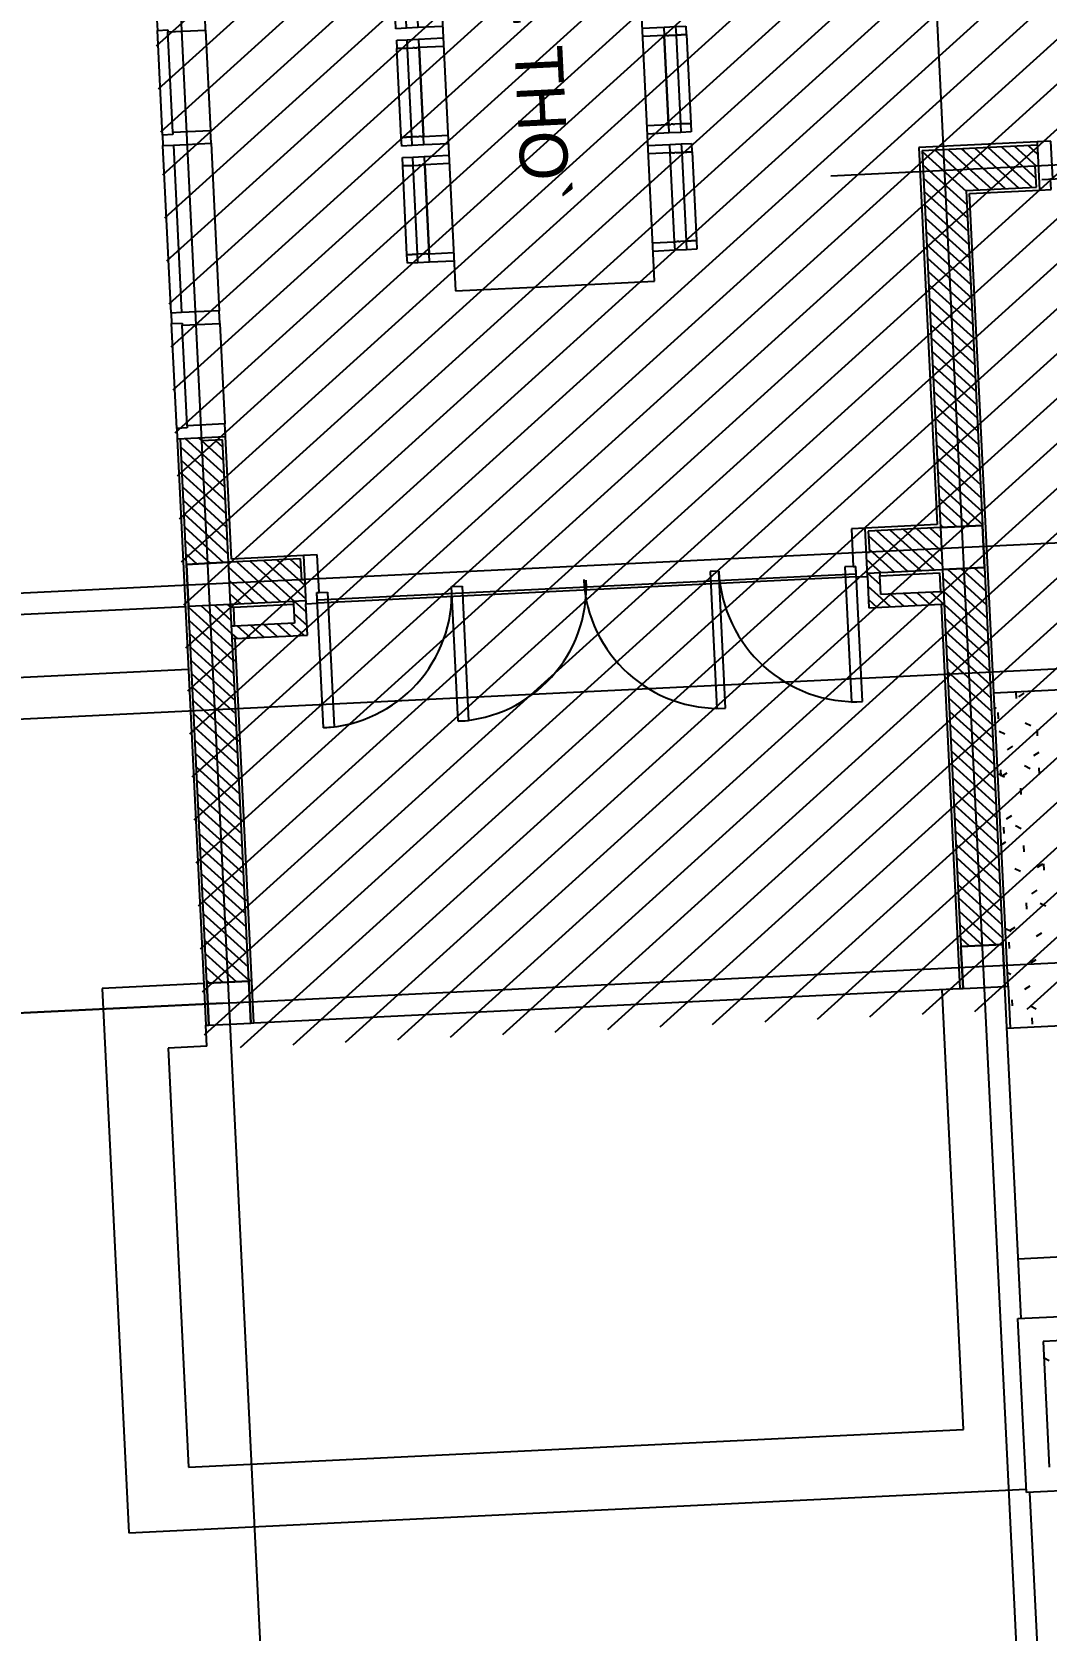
# Model space of a CAD drawing. Extents: x 549999 to 550212, y 1838161 to 1838467.
# Drawn here: x 550113.01 to 550117.84, y 1838396.99 to 1838404.61 of the extents above; entities that cross this region are included whole.
import ezdxf

# ---------------------------------------------------------------- set-up
doc = ezdxf.new("R2010")
doc.units = 0
for name, color, linetype in [('Level 1', 7, 'Continuous'), ('Level 13', 7, 'Continuous'), ('Level 14', 7, 'Continuous'), ('Level 15', 7, 'Continuous'), ('Level 18', 7, 'Continuous'), ('Level 23', 7, 'Continuous'), ('Level 4', 7, 'Continuous'), ('Level 43', 7, 'Continuous'), ('Level 5', 7, 'Continuous'), ('Level 6', 7, 'Continuous'), ('Level 7', 7, 'Continuous'), ('Level 8', 7, 'Continuous'), ('Level 9', 7, 'Continuous')]:
    doc.layers.add(name, color=color, linetype=linetype)

# ---------------------------------------------------------------- blocks, each defined once
blk = doc.blocks.new('D41000')
at = {"layer": 'Level 5'}
for p, q in [((-119.62, 65.99), (-123.75, 65.99)), ((-123.75, 65.99), (-123.75, 6.5)), ((-119.62, 6.5), (-119.62, 65.99)), ((-59.25, 65.99), (-63.35, 65.99)), ((-63.35, 65.99), (-63.35, 5.6)), ((-59.25, 5.6), (-59.25, 65.99)), ((55.37, 11.5), (55.37, 65.99)), ((55.37, 65.99), (60.37, 65.99)), ((60.37, 65.99), (60.37, 11.5)), ((119.62, 11.5), (119.62, 65.99)), ((119.62, 65.99), (124.62, 65.99)), ((124.62, 65.99), (124.62, 11.5)), ((-199.5, 11.5), (-205, 11.5)), ((-205, 11.5), (-205, -11.5)), ((-199.5, 6.5), (-199.5, 11.5)), ((-128.48, 11.5), (-132.48, 11.5)), ((-132.48, 11.5), (-132.48, 6.5)), ((-128.48, 6.5), (-128.48, 11.5)), ((60.37, 11.5), (55.37, 11.5)), ((124.62, 11.5), (119.62, 11.5)), ((132.5, 11.5), (128.5, 11.5)), ((128.5, 11.5), (128.5, 6.5)), ((132.5, 6.5), (132.5, 11.5)), ((205, 11.5), (199.5, 11.5)), ((199.5, 11.5), (199.5, 6.5)), ((205, -11.5), (205, 11.5)), ((-198.5, 6.5), (-199.5, 6.5)), ((-198.5, -11.5), (-198.5, 6.5)), ((-132.48, 6.5), (-133.48, 6.5)), ((-133.48, 6.5), (-133.48, -11.5)), ((-127.48, 6.5), (-128.48, 6.5)), ((-127.48, -11.5), (-127.48, 6.5)), ((-123.75, 6.5), (-119.62, 6.5)), ((-63.35, 5.6), (-59.25, 5.6)), ((128.5, 6.5), (127.5, 6.5)), ((127.5, 6.5), (127.5, -11.5)), ((133.5, 6.5), (132.5, 6.5)), ((133.5, -11.5), (133.5, 6.5)), ((199.5, 6.5), (198.5, 6.5)), ((198.5, 6.5), (198.5, -11.5)), ((-205, -11.5), (-198.5, -11.5)), ((-133.48, -11.5), (-127.48, -11.5)), ((127.5, -11.5), (133.5, -11.5)), ((198.5, -11.5), (205, -11.5))]:
    blk.add_line(p, q, dxfattribs=at)
for centre, radius, start, end in [((-123.75, 5.6), 60.4, 0, 90), ((-63.35, 6.5), 59.5, 0, 90), ((60.37, 5.62), 60.37, 90, 180), ((124.62, 5.62), 60.37, 90, 180)]:
    blk.add_arc(centre, radius, start, end, dxfattribs=at)
blk = doc.blocks.new('D26800')
at = {"layer": 'Level 5'}
for p, q in [((-123.5, 71), (-128.75, 71)), ((-128.75, 71), (-128.75, 6.5)), ((-123.5, 6.5), (-123.5, 71)), ((-59.25, 71), (-63.35, 71)), ((-63.35, 71), (-63.35, 5.6)), ((-59.25, 5.6), (-59.25, 71)), ((59.25, 6.75), (59.25, 71)), ((59.25, 71), (64.25, 71)), ((64.25, 71), (64.25, 6.75)), ((123.5, 6.5), (123.5, 71)), ((123.5, 71), (128.5, 71)), ((128.5, 71), (128.5, 6.5)), ((-128.5, 11.5), (-134, 11.5)), ((-134, 11.5), (-134, -11.5)), ((-128.5, 6.5), (-128.5, 11.5)), ((134, 11.5), (128.5, 11.5)), ((128.5, 11.5), (128.5, 6.5)), ((134, -11.5), (134, 11.5)), ((-128.75, 6.5), (-123.5, 6.5)), ((-127.5, 6.5), (-128.5, 6.5)), ((-127.5, -11.5), (-127.5, 6.5)), ((-63.35, 5.6), (-59.25, 5.6)), ((64.25, 6.75), (59.25, 6.75)), ((128.5, 6.5), (123.5, 6.5)), ((128.5, 6.5), (127.5, 6.5)), ((127.5, 6.5), (127.5, -11.5)), ((-134, -11.5), (-127.5, -11.5)), ((127.5, -11.5), (134, -11.5))]:
    blk.add_line(p, q, dxfattribs=at)
for centre, radius, start, end in [((-128.75, 5.6), 65.4, 0, 90), ((-63.35, 6.5), 64.5, 0, 90), ((64.25, 6.75), 64.25, 90, 180), ((128.5, 6.75), 64.25, 90, 180)]:
    blk.add_arc(centre, radius, start, end, dxfattribs=at)
blk = doc.blocks.new('DININ0')
at = {"layer": 'Level 1'}
for p, q in [((13.24, 63.42), (13.24, 68.32)), ((13.24, 68.32), (17.26, 68.32)), ((13.24, 57.91), (13.24, 63.42)), ((13.24, 63.42), (17.26, 63.42)), ((17.26, 63.42), (17.26, 68.42)), ((17.26, 68.42), (59.66, 68.42)), ((17.26, 68.32), (17.26, 63.42)), ((17.26, 60.79), (17.26, 63.42)), ((17.26, 63.42), (59.66, 63.42)), ((59.66, 68.42), (59.66, 63.42)), ((59.66, 63.42), (59.66, 68.42)), ((59.66, 68.42), (63.74, 68.42)), ((59.66, 63.42), (59.66, 68.42)), ((59.66, 68.42), (63.74, 68.42)), ((59.66, 63.42), (59.66, 60.79)), ((59.66, 63.42), (63.74, 63.42)), ((59.66, 63.42), (63.74, 63.42)), ((63.74, 68.42), (63.74, 63.42)), ((63.74, 68.42), (63.74, 63.42)), ((63.74, 63.42), (63.74, 57.91)), ((63.74, 63.42), (63.74, 57.91)), ((69.24, 63.42), (69.24, 68.32)), ((69.24, 68.32), (73.26, 68.32)), ((69.24, 57.91), (69.24, 63.42)), ((69.24, 63.42), (73.26, 63.42)), ((73.26, 63.42), (73.26, 68.42)), ((73.26, 68.42), (115.66, 68.42)), ((73.26, 68.32), (73.26, 63.42)), ((73.26, 60.79), (73.26, 63.42)), ((73.26, 63.42), (115.66, 63.42)), ((115.66, 68.42), (115.66, 63.42)), ((115.66, 63.42), (115.66, 68.42)), ((115.66, 68.42), (119.74, 68.42)), ((115.66, 63.42), (115.66, 68.42)), ((115.66, 68.42), (119.74, 68.42)), ((115.66, 63.42), (115.66, 60.79)), ((115.66, 63.42), (119.74, 63.42)), ((115.66, 63.42), (119.74, 63.42)), ((119.74, 68.42), (119.74, 63.42)), ((119.74, 68.42), (119.74, 63.42)), ((119.74, 63.42), (119.74, 57.91)), ((119.74, 63.42), (119.74, 57.91)), ((125.24, 63.42), (125.24, 68.32)), ((125.24, 68.32), (129.26, 68.32)), ((125.24, 57.91), (125.24, 63.42)), ((125.24, 63.42), (129.26, 63.42)), ((129.26, 63.42), (129.26, 68.42)), ((129.26, 68.42), (171.66, 68.42)), ((129.26, 68.32), (129.26, 63.42)), ((129.26, 60.79), (129.26, 63.42)), ((129.26, 63.42), (171.66, 63.42)), ((171.66, 68.42), (171.66, 63.42)), ((171.66, 63.42), (171.66, 68.42)), ((171.66, 68.42), (175.74, 68.42)), ((171.66, 63.42), (171.66, 68.42)), ((171.66, 68.42), (175.74, 68.42)), ((171.66, 63.42), (171.66, 60.79)), ((171.66, 63.42), (175.74, 63.42)), ((171.66, 63.42), (175.74, 63.42)), ((175.74, 68.42), (175.74, 63.42)), ((175.74, 68.42), (175.74, 63.42)), ((175.74, 63.42), (175.74, 57.91)), ((175.74, 63.42), (175.74, 57.91)), ((13.24, 47.5), (13.24, 57.91)), ((13.24, 57.8), (17.26, 57.8)), ((17.25, 57.92), (17.25, 47.5)), ((17.26, 60.68), (17.26, 60.03)), ((17.26, 58.98), (17.26, 60.03)), ((17.26, 58.84), (17.26, 58.42)), ((17.26, 57.99), (17.26, 58.42)), ((17.26, 57.91), (17.26, 57.8)), ((17.26, 57.84), (17.26, 57.87)), ((59.66, 57.84), (17.26, 57.84)), ((17.26, 57.8), (59.66, 57.8)), ((59.66, 60.03), (59.66, 60.68)), ((59.66, 60.03), (59.66, 60.68)), ((59.66, 60.03), (59.66, 58.98)), ((59.66, 58.42), (59.66, 58.84)), ((59.66, 58.42), (59.66, 58.84)), ((59.66, 58.42), (59.66, 57.99)), ((59.66, 57.8), (59.66, 57.91)), ((59.66, 57.8), (59.66, 57.91)), ((59.66, 57.87), (59.66, 57.84)), ((59.66, 47.5), (59.66, 57.84)), ((59.66, 47.5), (59.66, 57.84)), ((59.66, 57.8), (63.74, 57.8)), ((59.66, 57.8), (63.74, 57.8)), ((63.74, 57.91), (63.74, 47.5)), ((69.24, 47.5), (69.24, 57.91)), ((69.24, 57.8), (73.26, 57.8)), ((73.25, 57.92), (73.25, 47.5)), ((73.26, 60.68), (73.26, 60.03)), ((73.26, 58.98), (73.26, 60.03)), ((73.26, 58.84), (73.26, 58.42)), ((73.26, 57.99), (73.26, 58.42)), ((73.26, 57.91), (73.26, 57.8)), ((73.26, 57.84), (73.26, 57.87)), ((115.66, 57.84), (73.26, 57.84)), ((73.26, 57.8), (115.66, 57.8)), ((115.66, 60.03), (115.66, 60.68)), ((115.66, 60.03), (115.66, 60.68)), ((115.66, 60.03), (115.66, 58.98)), ((115.66, 58.42), (115.66, 58.84)), ((115.66, 58.42), (115.66, 58.84)), ((115.66, 58.42), (115.66, 57.99)), ((115.66, 57.8), (115.66, 57.91)), ((115.66, 57.8), (115.66, 57.91)), ((115.66, 57.87), (115.66, 57.84)), ((115.66, 47.5), (115.66, 57.84)), ((115.66, 47.5), (115.66, 57.84)), ((115.66, 57.8), (119.74, 57.8)), ((115.66, 57.8), (119.74, 57.8)), ((119.74, 57.91), (119.74, 47.5)), ((125.24, 47.5), (125.24, 57.91)), ((125.24, 57.8), (129.26, 57.8)), ((129.25, 57.92), (129.25, 47.5)), ((129.26, 60.68), (129.26, 60.03)), ((129.26, 58.98), (129.26, 60.03)), ((129.26, 58.84), (129.26, 58.42)), ((129.26, 57.99), (129.26, 58.42)), ((129.26, 57.91), (129.26, 57.8)), ((129.26, 57.84), (129.26, 57.87)), ((171.66, 57.84), (129.26, 57.84)), ((129.26, 57.8), (171.66, 57.8)), ((171.66, 60.03), (171.66, 60.68)), ((171.66, 60.03), (171.66, 60.68)), ((171.66, 60.03), (171.66, 58.98)), ((171.66, 58.42), (171.66, 58.84)), ((171.66, 58.42), (171.66, 58.84)), ((171.66, 58.42), (171.66, 57.99)), ((171.66, 57.8), (171.66, 57.91)), ((171.66, 57.8), (171.66, 57.91)), ((171.66, 57.87), (171.66, 57.84)), ((171.66, 47.5), (171.66, 57.84)), ((171.66, 47.5), (171.66, 57.84)), ((171.66, 57.8), (175.74, 57.8)), ((171.66, 57.8), (175.74, 57.8)), ((175.74, 57.91), (175.74, 47.5)), ((190, 47.5), (0, 47.5)), ((0, 47.5), (0, -47.5)), ((7.5, 47.5), (7.5, 46.5)), ((190, 0), (190, 47.5)), ((0, 40), (1, 40)), ((190, -47.5), (190, 0)), ((0, -47.5), (190, -47.5)), ((13.24, -59.3), (13.24, -47.5)), ((17.25, -47.5), (17.25, -59.3)), ((59.66, -59.22), (59.66, -47.5)), ((59.66, -59.22), (59.66, -47.5)), ((63.74, -47.5), (63.74, -59.3)), ((69.24, -59.3), (69.24, -47.5)), ((73.25, -47.5), (73.25, -59.3)), ((115.66, -59.22), (115.66, -47.5)), ((115.66, -59.22), (115.66, -47.5)), ((119.74, -47.5), (119.74, -59.3)), ((125.24, -59.3), (125.24, -47.5)), ((129.25, -47.5), (129.25, -59.3)), ((171.66, -59.22), (171.66, -47.5)), ((171.66, -59.22), (171.66, -47.5)), ((175.74, -47.5), (175.74, -59.3)), ((17.26, -59.18), (13.24, -59.18)), ((13.24, -64.8), (13.24, -59.29)), ((59.66, -59.18), (17.26, -59.18)), ((17.26, -59.25), (17.26, -59.22)), ((17.26, -59.22), (59.66, -59.22)), ((17.26, -59.29), (17.26, -59.3)), ((17.26, -59.8), (17.26, -59.37)), ((17.26, -59.8), (17.26, -60.33)), ((17.26, -61.41), (17.26, -60.36)), ((63.74, -59.18), (59.66, -59.18)), ((63.74, -59.18), (59.66, -59.18)), ((59.66, -59.22), (59.66, -59.25)), ((59.66, -59.3), (59.66, -59.29)), ((59.66, -59.3), (59.66, -59.29)), ((59.66, -59.37), (59.66, -59.8)), ((59.66, -60.33), (59.66, -59.8)), ((59.66, -60.33), (59.66, -59.8)), ((59.66, -60.36), (59.66, -61.41)), ((63.74, -59.29), (63.74, -64.8)), ((63.74, -59.29), (63.74, -64.8)), ((73.26, -59.18), (69.24, -59.18)), ((69.24, -64.8), (69.24, -59.29)), ((115.66, -59.18), (73.26, -59.18)), ((73.26, -59.25), (73.26, -59.22)), ((73.26, -59.22), (115.66, -59.22)), ((73.26, -59.29), (73.26, -59.3)), ((73.26, -59.8), (73.26, -59.37)), ((73.26, -59.8), (73.26, -60.33)), ((73.26, -61.41), (73.26, -60.36)), ((119.74, -59.18), (115.66, -59.18)), ((119.74, -59.18), (115.66, -59.18)), ((115.66, -59.22), (115.66, -59.25)), ((115.66, -59.3), (115.66, -59.29)), ((115.66, -59.3), (115.66, -59.29)), ((115.66, -59.37), (115.66, -59.8)), ((115.66, -60.33), (115.66, -59.8)), ((115.66, -60.33), (115.66, -59.8)), ((115.66, -60.36), (115.66, -61.41)), ((119.74, -59.29), (119.74, -64.8)), ((119.74, -59.29), (119.74, -64.8)), ((129.26, -59.18), (125.24, -59.18)), ((125.24, -64.8), (125.24, -59.29)), ((171.66, -59.18), (129.26, -59.18)), ((129.26, -59.25), (129.26, -59.22)), ((129.26, -59.22), (171.66, -59.22)), ((129.26, -59.29), (129.26, -59.3)), ((129.26, -59.8), (129.26, -59.37)), ((129.26, -59.8), (129.26, -60.33)), ((129.26, -61.41), (129.26, -60.36)), ((175.74, -59.18), (171.66, -59.18)), ((175.74, -59.18), (171.66, -59.18)), ((171.66, -59.22), (171.66, -59.25)), ((171.66, -59.3), (171.66, -59.29)), ((171.66, -59.3), (171.66, -59.29)), ((171.66, -59.37), (171.66, -59.8)), ((171.66, -60.33), (171.66, -59.8)), ((171.66, -60.33), (171.66, -59.8)), ((171.66, -60.36), (171.66, -61.41)), ((175.74, -59.29), (175.74, -64.8)), ((175.74, -59.29), (175.74, -64.8)), ((13.24, -69.7), (13.24, -64.8)), ((17.26, -64.8), (13.24, -64.8)), ((17.26, -61.41), (17.26, -62.16)), ((17.26, -64.8), (17.26, -62.17)), ((17.26, -69.8), (17.26, -64.8)), ((59.66, -64.8), (17.26, -64.8)), ((17.26, -64.8), (17.26, -69.7)), ((59.66, -62.16), (59.66, -61.41)), ((59.66, -62.16), (59.66, -61.41)), ((59.66, -62.17), (59.66, -64.8)), ((59.66, -64.8), (59.66, -69.8)), ((59.66, -69.8), (59.66, -64.8)), ((63.74, -64.8), (59.66, -64.8)), ((59.66, -69.8), (59.66, -64.8)), ((63.74, -64.8), (59.66, -64.8)), ((63.74, -64.8), (63.74, -69.8)), ((63.74, -64.8), (63.74, -69.8)), ((69.24, -69.7), (69.24, -64.8)), ((73.26, -64.8), (69.24, -64.8)), ((73.26, -61.41), (73.26, -62.16)), ((73.26, -64.8), (73.26, -62.17)), ((73.26, -69.8), (73.26, -64.8)), ((115.66, -64.8), (73.26, -64.8)), ((73.26, -64.8), (73.26, -69.7)), ((115.66, -62.16), (115.66, -61.41)), ((115.66, -62.16), (115.66, -61.41)), ((115.66, -62.17), (115.66, -64.8)), ((115.66, -64.8), (115.66, -69.8)), ((115.66, -69.8), (115.66, -64.8)), ((119.74, -64.8), (115.66, -64.8)), ((115.66, -69.8), (115.66, -64.8)), ((119.74, -64.8), (115.66, -64.8)), ((119.74, -64.8), (119.74, -69.8)), ((119.74, -64.8), (119.74, -69.8)), ((125.24, -69.7), (125.24, -64.8)), ((129.26, -64.8), (125.24, -64.8)), ((129.26, -61.41), (129.26, -62.16)), ((129.26, -64.8), (129.26, -62.17)), ((129.26, -69.8), (129.26, -64.8)), ((171.66, -64.8), (129.26, -64.8)), ((129.26, -64.8), (129.26, -69.7)), ((171.66, -62.16), (171.66, -61.41)), ((171.66, -62.16), (171.66, -61.41)), ((171.66, -62.17), (171.66, -64.8)), ((171.66, -64.8), (171.66, -69.8)), ((171.66, -69.8), (171.66, -64.8)), ((175.74, -64.8), (171.66, -64.8)), ((171.66, -69.8), (171.66, -64.8)), ((175.74, -64.8), (171.66, -64.8)), ((175.74, -64.8), (175.74, -69.8)), ((175.74, -64.8), (175.74, -69.8)), ((17.26, -69.7), (13.24, -69.7)), ((59.66, -69.8), (17.26, -69.8)), ((63.74, -69.8), (59.66, -69.8)), ((63.74, -69.8), (59.66, -69.8)), ((73.26, -69.7), (69.24, -69.7)), ((115.66, -69.8), (73.26, -69.8)), ((119.74, -69.8), (115.66, -69.8)), ((119.74, -69.8), (115.66, -69.8)), ((129.26, -69.7), (125.24, -69.7)), ((171.66, -69.8), (129.26, -69.8)), ((175.74, -69.8), (171.66, -69.8)), ((175.74, -69.8), (171.66, -69.8))]:
    blk.add_line(p, q, dxfattribs=at)
blk = doc.blocks.new('SO2002')
at = {"layer": 'Level 7'}
for p, q in [((-95, 11.5), (-100, 11.5)), ((-100, 11.5), (-100, -11.5)), ((-95, 6.5), (-95, 11.5)), ((-95, 11.5), (-45, 11.5)), ((-40, 11.5), (-45, 11.5)), ((-45, 11.5), (-45, 6.5)), ((-40, 11.5), (40, 11.5)), ((-40, 6.5), (-40, 11.5)), ((45, 11.5), (40, 11.5)), ((40, 11.5), (40, 6.5)), ((45, 6.5), (45, 11.5)), ((45, 11.5), (95, 11.5)), ((100, 11.5), (95, 11.5)), ((95, 11.5), (95, 6.5)), ((100, -11.5), (100, 11.5)), ((-94, 6.5), (-95, 6.5)), ((-94, -11.5), (-94, 6.5)), ((-94, 6.5), (-46, 6.5)), ((-45, 6.5), (-46, 6.5)), ((-46, 6.5), (-46, -11.5)), ((-40, -11.5), (-40, 6.5)), ((40, 6.5), (-40, 6.5)), ((40, 6.5), (40, -11.5)), ((46, 6.5), (45, 6.5)), ((46, -11.5), (46, 6.5)), ((46, 6.5), (94, 6.5)), ((95, 6.5), (94, 6.5)), ((94, 6.5), (94, -11.5)), ((-100, -11.5), (-94, -11.5)), ((-46, -11.5), (-94, -11.5)), ((-46, -11.5), (-40, -11.5)), ((40, -11.5), (-40, -11.5)), ((40, -11.5), (46, -11.5)), ((94, -11.5), (46, -11.5)), ((94, -11.5), (100, -11.5))]:
    blk.add_line(p, q, dxfattribs=at)
blk = doc.blocks.new('GFDGFD')
at = {"layer": 'Level 13'}
blk.add_line((252662.82, -228950.72), (252662.82, -228884.72), dxfattribs=at)
at = {"layer": 'Level 14'}
for p, q in [((252646.32, -228956.47), (252650.82, -228951.97)), ((252646.32, -228962.84), (252656.32, -228952.84)), ((252646.32, -228969.2), (252662.05, -228953.47)), ((252646.32, -228975.57), (252666.32, -228955.57)), ((252646.32, -228981.93), (252666.32, -228961.93)), ((252647.64, -228986.97), (252666.32, -228968.29)), ((252654.01, -228986.97), (252666.32, -228974.66)), ((252660.37, -228986.97), (252666.32, -228981.02)), ((252646.32, -229001.02), (252660.37, -228986.97)), ((252646.32, -228994.66), (252654.01, -228986.97)), ((252646.32, -228988.29), (252647.64, -228986.97)), ((252646.73, -229006.97), (252666.73, -228986.97)), ((252653.1, -229006.97), (252673.1, -228986.97)), ((252659.46, -229006.97), (252679.46, -228986.97)), ((252665.83, -229006.97), (252685.83, -228986.97)), ((252672.19, -229006.97), (252692.19, -228986.97)), ((252678.55, -229006.97), (252698.55, -228986.97)), ((252684.92, -229006.97), (252704.92, -228986.97)), ((252691.28, -229006.97), (252711.28, -228986.97)), ((252697.65, -229006.97), (252717.65, -228986.97)), ((252704.01, -229006.97), (252724.01, -228986.97)), ((252710.37, -229006.97), (252730.37, -228986.97)), ((252716.74, -229006.97), (252736.74, -228986.97)), ((252723.1, -229006.97), (252743.1, -228986.97)), ((252729.47, -229006.97), (252749.47, -228986.97)), ((252735.83, -229006.97), (252755.83, -228986.97)), ((252742.19, -229006.97), (252762.19, -228986.97)), ((252748.56, -229006.97), (252768.56, -228986.97)), ((252754.92, -229006.97), (252774.92, -228986.97)), ((252761.29, -229006.97), (252781.29, -228986.97)), ((252767.65, -229006.97), (252787.65, -228986.97)), ((252774.01, -229006.97), (252794.01, -228986.97)), ((252780.38, -229006.97), (252800.38, -228986.97)), ((252786.74, -229006.97), (252806.74, -228986.97)), ((252793.11, -229006.97), (252813.11, -228986.97)), ((252799.47, -229006.97), (252819.47, -228986.97)), ((252805.83, -229006.97), (252825.83, -228986.97)), ((252846.32, -229004.67), (252864.02, -228986.97)), ((252846.32, -228998.31), (252857.65, -228986.97)), ((252846.32, -228991.94), (252851.29, -228986.97)), ((252850.38, -229006.97), (252870.38, -228986.97)), ((252856.75, -229006.97), (252876.75, -228986.97)), ((252863.11, -229006.97), (252883.11, -228986.97)), ((252869.47, -229006.97), (252889.47, -228986.97)), ((252875.84, -229006.97), (252895.84, -228986.97)), ((252882.2, -229006.97), (252902.2, -228986.97)), ((252888.57, -229006.97), (252908.57, -228986.97)), ((252894.93, -229006.97), (252914.93, -228986.97)), ((252901.29, -229006.97), (252921.29, -228986.97)), ((252907.66, -229006.97), (252927.66, -228986.97)), ((252914.02, -229006.97), (252934.02, -228986.97)), ((252920.38, -229006.97), (252940.38, -228986.97)), ((252926.75, -229006.97), (252946.75, -228986.97)), ((252933.11, -229006.97), (252953.11, -228986.97)), ((252939.48, -229006.97), (252959.48, -228986.97)), ((252945.84, -229006.97), (252965.84, -228986.97)), ((252952.2, -229006.97), (252972.2, -228986.97)), ((252958.57, -229006.97), (252978.57, -228986.97)), ((252964.93, -229006.97), (252984.93, -228986.97)), ((252971.3, -229006.97), (252991.3, -228986.97)), ((252977.66, -229006.97), (252997.66, -228986.97)), ((252984.02, -229006.97), (253004.02, -228986.97)), ((252990.39, -229006.97), (253010.39, -228986.97)), ((252996.75, -229006.97), (253016.75, -228986.97)), ((253003.12, -229006.97), (253023.12, -228986.97)), ((253009.48, -229006.97), (253026.32, -228990.13)), ((252812.2, -229006.97), (252826.32, -228992.85)), ((253015.84, -229006.97), (253026.32, -228996.5)), ((252818.56, -229006.97), (252826.32, -228999.21)), ((252824.93, -229006.97), (252826.32, -229005.58)), ((253022.21, -229006.97), (253026.32, -229002.86)), ((252826.32, -229024.67), (252844.02, -229006.97)), ((252826.32, -229018.31), (252837.65, -229006.97)), ((252826.32, -229011.94), (252831.29, -229006.97)), ((252826.32, -229031.03), (252846.32, -229011.03)), ((252856.82, -229013.26), (252862.82, -229007.26)), ((252856.82, -229019.62), (252862.82, -229013.62)), ((252826.32, -229037.4), (252846.32, -229017.4)), ((252856.82, -229025.99), (252862.82, -229019.99)), ((252828.61, -229041.47), (252846.32, -229023.76)), ((252856.82, -229032.35), (252862.82, -229026.35)), ((252834.97, -229041.47), (252846.32, -229030.12)), ((252839.84, -229042.97), (252846.32, -229036.49)), ((252858.57, -229036.97), (252862.82, -229032.72)), ((252846.2, -229042.97), (252846.32, -229042.85)), ((252846.32, -229042.85), (252852.2, -229036.97)), ((252852.57, -229042.97), (252858.57, -229036.97)), ((252858.93, -229042.97), (252862.82, -229039.08)), ((252826.32, -229330.14), (252845.49, -229310.97)), ((252826.32, -229323.78), (252839.12, -229310.97)), ((252846.32, -229316.5), (252851.85, -229310.97)), ((252852.22, -229316.97), (252858.22, -229310.97)), ((252826.32, -229317.41), (252831.26, -229312.47)), ((252826.32, -229336.5), (252846.32, -229316.5)), ((252856.82, -229318.73), (252858.58, -229316.97)), ((252858.58, -229316.97), (252862.82, -229312.73)), ((252826.32, -229342.87), (252846.32, -229322.87)), ((252856.82, -229325.1), (252862.82, -229319.1)), ((252856.82, -229331.46), (252862.82, -229325.46)), ((252828.58, -229346.97), (252846.32, -229329.23)), ((252856.82, -229337.82), (252862.82, -229331.82)), ((252834.94, -229346.97), (252846.32, -229335.6)), ((252856.82, -229344.19), (252862.82, -229338.19)), ((252766.32, -229364.68), (252784.03, -229346.97)), ((252767.82, -229356.82), (252777.67, -229346.97)), ((252767.82, -229350.46), (252771.3, -229346.97)), ((252770.4, -229366.97), (252790.4, -229346.97)), ((252776.76, -229366.97), (252796.76, -229346.97)), ((252783.12, -229366.97), (252803.12, -229346.97)), ((252789.49, -229366.97), (252809.49, -229346.97)), ((252795.85, -229366.97), (252815.85, -229346.97)), ((252802.22, -229366.97), (252822.22, -229346.97)), ((252808.58, -229366.97), (252826.32, -229349.23)), ((252841.31, -229346.97), (252846.32, -229341.96)), ((252846.32, -229361.05), (252860.4, -229346.97)), ((252846.32, -229354.69), (252854.04, -229346.97)), ((252846.32, -229348.32), (252847.67, -229346.97)), ((252846.76, -229366.97), (252866.76, -229346.97)), ((252853.13, -229366.97), (252873.13, -229346.97)), ((252859.49, -229366.97), (252879.49, -229346.97)), ((252860.4, -229346.97), (252862.82, -229344.55)), ((252865.85, -229366.97), (252885.85, -229346.97)), ((252872.22, -229366.97), (252892.22, -229346.97)), ((252872.55, -229346.97), (252874.05, -229345.47)), ((252878.58, -229366.97), (252898.58, -229346.97)), ((252884.95, -229366.97), (252904.95, -229346.97)), ((252891.31, -229366.97), (252911.31, -229346.97)), ((252897.67, -229366.97), (252917.67, -229346.97)), ((252904.04, -229366.97), (252924.04, -229346.97)), ((252910.4, -229366.97), (252930.4, -229346.97)), ((252910.71, -229346.97), (252912.21, -229345.47)), ((252916.77, -229366.97), (252936.77, -229346.97)), ((252923.13, -229366.97), (252943.13, -229346.97)), ((252929.49, -229366.97), (252949.49, -229346.97)), ((252935.86, -229366.97), (252955.86, -229346.97)), ((252942.22, -229366.97), (252962.22, -229346.97)), ((252948.59, -229366.97), (252968.59, -229346.97)), ((252948.87, -229346.97), (252950.37, -229345.47)), ((252954.95, -229366.97), (252974.95, -229346.97)), ((252961.31, -229366.97), (252981.31, -229346.97)), ((252967.68, -229366.97), (252987.68, -229346.97)), ((252974.04, -229366.97), (252994.04, -229346.97)), ((252980.41, -229366.97), (253000.41, -229346.97)), ((252986.77, -229366.97), (253006.77, -229346.97)), ((252987.03, -229346.97), (252988.53, -229345.47)), ((252993.13, -229366.97), (253013.13, -229346.97)), ((252999.5, -229366.97), (253019.5, -229346.97)), ((253005.86, -229366.97), (253025.86, -229346.97)), ((253025.19, -229346.97), (253026.69, -229345.47)), ((252814.94, -229366.97), (252826.32, -229355.6)), ((253012.23, -229366.97), (253026.32, -229352.88)), ((252766.32, -229358.32), (252767.67, -229356.97)), ((252821.31, -229366.97), (252826.32, -229361.96)), ((253018.59, -229366.97), (253026.32, -229359.24)), ((253024.95, -229366.97), (253026.32, -229365.61))]:
    blk.add_line(p, q, dxfattribs=at)
at = {"layer": 'Level 15'}
for p, q in [((252924.77, -228965.73), (252927.79, -228965.73)), ((252936.98, -228967.77), (252935.47, -228965.16)), ((252943.06, -228965.73), (252946.08, -228965.73)), ((252988.78, -228965.73), (252991.8, -228965.73)), ((252990.29, -228968.67), (252988.78, -228966.05)), ((253009.08, -228965.61), (253007.57, -228968.22)), ((253023.19, -228970.79), (253021.68, -228968.17)), ((252906.48, -228974.88), (252909.5, -228974.88)), ((252908.65, -228973.57), (252907.14, -228970.95)), ((252922.87, -228968.62), (252921.36, -228971.24)), ((252943.28, -228969.85), (252941.77, -228972.46)), ((252952.2, -228974.88), (252955.22, -228974.88)), ((252971.61, -228975.65), (252970.1, -228978.26)), ((252979.64, -228974.88), (252982.65, -228974.88)), ((253002.78, -228972.01), (253001.27, -228969.4)), ((253007.07, -228974.88), (253010.09, -228974.88)), ((253035.68, -228974.13), (253034.17, -228971.52)), ((253048.17, -228977.48), (253046.66, -228974.87)), ((253057.82, -228972.63), (253056.31, -228975.24)), ((253061.93, -228974.88), (253064.95, -228974.88)), ((253225.67, -228974.51), (253224.25, -228976.97)), ((252926.21, -228981.12), (252924.71, -228983.73)), ((252933.63, -228980.26), (252932.12, -228977.65)), ((252946.12, -228983.61), (252944.61, -228980.99)), ((252946.62, -228982.34), (252945.12, -228984.95)), ((252966.53, -228982.38), (252965.02, -228979.77)), ((252978.87, -228985.47), (252977.51, -228983.12)), ((252992.02, -228976.87), (252990.51, -228979.49)), ((253019.84, -228983.28), (253018.33, -228980.67)), ((253020.34, -228982.67), (253018.84, -228985.28)), ((252913.72, -228984.46), (252913.14, -228985.47)), ((252915.63, -228984.02), (252918.65, -228984.02)), ((252943.06, -228984.02), (252946.08, -228984.02)), ((252970.49, -228984.02), (252973.51, -228984.02)), ((253025.36, -228984.02), (253028.37, -228984.02)), ((253040.75, -228983.89), (253039.85, -228985.47)), ((253052.79, -228984.02), (253055.81, -228984.02))]:
    blk.add_line(p, q, dxfattribs=at)
at = {"layer": 'Level 18'}
for p, q in [((252896.32, -227462.92), (252896.32, -229978.92)), ((253036.32, -227470.02), (253036.32, -230442.92)), ((252836.32, -227854.12), (252836.32, -229978.92)), ((252656.32, -228501.11), (252656.32, -229051.11)), ((253176.32, -228986.97), (253176.32, -228636.97)), ((251760.59, -228996.97), (253653.3, -228996.97)), ((253256.32, -229016.97), (253046.32, -229016.97)), ((253256.32, -229386.97), (253256.32, -229016.97)), ((251760.59, -229356.97), (253653.3, -229356.97)), ((253056.32, -229368.47), (253046.32, -229368.47)), ((253056.32, -229368.47), (253056.32, -229386.97)), ((253056.32, -229386.97), (253256.32, -229386.97))]:
    blk.add_line(p, q, dxfattribs=at)
at = {"layer": 'Level 4'}
for p, q in [((253204.82, -228988.47), (253204.82, -228875.47)), ((253287.82, -228875.47), (253287.82, -228988.47)), ((253216.32, -228886.97), (253216.32, -228976.97)), ((252644.82, -228951.97), (252644.82, -229008.47)), ((252646.32, -229006.97), (252646.32, -228951.97)), ((252656.32, -228951.97), (252656.32, -228953.47)), ((252667.82, -228985.47), (252667.82, -228951.97)), ((252666.32, -228953.47), (252656.32, -228953.47)), ((252666.32, -228986.97), (252666.32, -228953.47)), ((253216.32, -228976.97), (253276.32, -228976.97)), ((252666.32, -228986.97), (252826.32, -228986.97)), ((253046.32, -228985.47), (252667.82, -228985.47)), ((252826.32, -228986.97), (252846.32, -228986.97)), ((252826.32, -229006.97), (252826.32, -228986.97)), ((252846.32, -228986.97), (253026.32, -228986.97)), ((252846.32, -228986.97), (252846.32, -229006.97)), ((253026.32, -228986.97), (253046.32, -228986.97)), ((253026.32, -229006.97), (253026.32, -228986.97)), ((253046.32, -228986.97), (253046.32, -228985.47)), ((253287.82, -228988.47), (253204.82, -228988.47)), ((252644.82, -229008.47), (252824.82, -229008.47)), ((252646.32, -229006.97), (252826.32, -229006.97)), ((252824.82, -229008.47), (252824.82, -229042.97)), ((252826.32, -229006.97), (252826.32, -229041.47)), ((252846.32, -229006.97), (253026.32, -229006.97)), ((252846.32, -229042.97), (252846.32, -229006.97)), ((252847.82, -229036.97), (252847.82, -229008.47)), ((252847.82, -229008.47), (252856.82, -229008.47)), ((252856.82, -229008.47), (252856.82, -229006.97)), ((252856.82, -229008.47), (252856.82, -229036.97)), ((252862.82, -229008.47), (252862.82, -229006.97)), ((252862.82, -229008.47), (253046.32, -229008.47)), ((252862.82, -229042.97), (252862.82, -229008.47)), ((253046.32, -229006.97), (253026.32, -229006.97)), ((253046.32, -229008.47), (253046.32, -229006.97)), ((252826.32, -229041.47), (252836.32, -229041.47)), ((252836.32, -229042.97), (252836.32, -229041.47)), ((252846.32, -229036.97), (252847.82, -229036.97)), ((252856.82, -229036.97), (252847.82, -229036.97)), ((252847.82, -229042.97), (252862.82, -229042.97)), ((252824.82, -229310.97), (252824.82, -229345.47)), ((252836.32, -229312.47), (252836.32, -229310.97)), ((252846.32, -229346.97), (252846.32, -229310.97)), ((252862.82, -229310.97), (252847.82, -229310.97)), ((252862.82, -229345.47), (252862.82, -229310.97)), ((252826.32, -229312.47), (252826.32, -229346.97)), ((252836.32, -229312.47), (252826.32, -229312.47)), ((252846.32, -229316.97), (252847.82, -229316.97)), ((252847.82, -229345.47), (252847.82, -229316.97)), ((252847.82, -229316.97), (252856.82, -229316.97)), ((252856.82, -229316.97), (252856.82, -229345.47)), ((252824.82, -229345.47), (252766.32, -229345.47)), ((252767.82, -229346.97), (252767.82, -229356.97)), ((252826.32, -229346.97), (252767.82, -229346.97)), ((252826.32, -229366.97), (252826.32, -229346.97)), ((253026.32, -229346.97), (252846.32, -229346.97)), ((252856.82, -229345.47), (252847.82, -229345.47)), ((252847.82, -229345.47), (252847.82, -229346.97)), ((252856.82, -229345.47), (252856.82, -229346.97)), ((253046.32, -229345.47), (252862.82, -229345.47)), ((252862.82, -229345.47), (252862.82, -229346.97)), ((253026.32, -229346.97), (253046.32, -229346.97)), ((253026.32, -229366.97), (253026.32, -229346.97)), ((253046.32, -229346.97), (253046.32, -229345.47)), ((252766.32, -229356.97), (252767.82, -229356.97)), ((252826.32, -229366.97), (252766.32, -229366.97)), ((252766.32, -229368.47), (253046.32, -229368.47)), ((252846.32, -229366.97), (252826.32, -229366.97)), ((253026.32, -229366.97), (252846.32, -229366.97)), ((253046.32, -229366.97), (253026.32, -229366.97)), ((253046.32, -229368.47), (253046.32, -229366.97))]:
    blk.add_line(p, q, dxfattribs=at)
at = {"layer": 'Level 6'}
for p, q in [((252846.32, -228986.97), (252826.32, -228986.97)), ((252826.32, -228986.97), (252826.32, -229006.97)), ((252846.32, -228986.97), (252826.32, -228986.97)), ((252826.32, -228986.97), (252826.32, -229006.97)), ((252846.32, -229006.97), (252846.32, -228986.97)), ((252846.32, -229006.97), (252846.32, -228986.97)), ((253046.32, -228986.97), (253026.32, -228986.97)), ((253026.32, -228986.97), (253026.32, -229006.97)), ((253046.32, -228986.97), (253026.32, -228986.97)), ((253026.32, -228986.97), (253026.32, -229006.97)), ((253046.32, -229006.97), (253046.32, -228986.97)), ((253046.32, -229006.97), (253046.32, -228986.97)), ((252826.32, -229006.97), (252846.32, -229006.97)), ((252826.32, -229006.97), (252846.32, -229006.97)), ((253026.32, -229006.97), (253046.32, -229006.97)), ((253026.32, -229006.97), (253046.32, -229006.97)), ((252846.32, -229346.97), (252826.32, -229346.97)), ((252826.32, -229346.97), (252826.32, -229366.97)), ((252846.32, -229346.97), (252826.32, -229346.97)), ((252826.32, -229346.97), (252826.32, -229366.97)), ((252846.32, -229366.97), (252846.32, -229346.97)), ((252846.32, -229366.97), (252846.32, -229346.97)), ((253046.32, -229346.97), (253026.32, -229346.97)), ((253026.32, -229346.97), (253026.32, -229366.97)), ((253046.32, -229346.97), (253026.32, -229346.97)), ((253026.32, -229346.97), (253026.32, -229366.97)), ((253046.32, -229366.97), (253046.32, -229346.97)), ((253046.32, -229366.97), (253046.32, -229346.97)), ((252826.32, -229366.97), (252846.32, -229366.97)), ((252826.32, -229366.97), (252846.32, -229366.97)), ((253026.32, -229366.97), (253046.32, -229366.97)), ((253026.32, -229366.97), (253046.32, -229366.97))]:
    blk.add_line(p, q, dxfattribs=at)
at = {"layer": 'Level 8'}
for p, q in [((252906.32, -228508.47), (252906.32, -228985.47)), ((253066.32, -228986.97), (253066.32, -228506.97)), ((253046.32, -228985.47), (253066.32, -228985.47)), ((253204.82, -228986.97), (253046.32, -228986.97)), ((253286.32, -229416.97), (253286.32, -228988.47)), ((253287.82, -228986.97), (253436.32, -228986.97)), ((253046.32, -229345.47), (253046.32, -229008.47)), ((252846.32, -229305.47), (252846.32, -229048.47)), ((252847.82, -229048.47), (252847.82, -229305.47)), ((252846.32, -229910.54), (252846.32, -229368.47)), ((253026.32, -229368.47), (253026.32, -229416.97)), ((253026.32, -229416.97), (253286.32, -229416.97))]:
    blk.add_line(p, q, dxfattribs=at)
at = {"layer": 'Level 9'}
for p, q in [((252846.32, -229716.97), (252846.32, -229368.47)), ((252876.32, -229716.97), (252876.32, -229368.47)), ((252876.32, -229716.97), (252876.32, -229368.47))]:
    blk.add_line(p, q, dxfattribs=at)
at = {"layer": 'Level 1'}
blk.add_blockref('DININ0', (252512.32, -229184.97), dxfattribs=at)
at = {"layer": 'Level 5', "rotation": -90.00000000000001}
for name, p in [('D41000', (252656.32, -228746.97)), ('D26800', (252836.32, -229176.97))]:
    blk.add_blockref(name, p, dxfattribs=at)
at = {"layer": 'Level 7', "rotation": 180}
blk.add_blockref('SO2002', (252666.32, -229356.97), dxfattribs=at)
at = {"layer": 'Level 23'}
blk.add_text('P. THO`', height=22.832, dxfattribs=at).set_placement((252550.05, -229198.8))

msp = doc.modelspace()

# ---------------------------------------------------------------- linework, layer by layer
at = {"layer": 'Level 43'}
msp.add_line((550113.9185, 1838399.9778), (550105.8122, 1838399.5831), dxfattribs=at)
at = {"layer": 'Level 8'}
for p, q in [((550113.6011, 1838404.5419), (550125.794, 1838415.5737)), ((550113.6111, 1838404.3368), (550125.804, 1838415.3686)), ((550113.6211, 1838404.1318), (550125.814, 1838415.1636)), ((550113.6311, 1838403.9267), (550125.824, 1838414.9585)), ((550113.6411, 1838403.7217), (550125.834, 1838414.7535)), ((550113.6511, 1838403.5166), (550125.8439, 1838414.5484)), ((550113.6611, 1838403.3116), (550125.8539, 1838414.3434)), ((550113.671, 1838403.1065), (550125.8639, 1838414.1383)), ((550113.681, 1838402.9015), (550125.8739, 1838413.9333)), ((550113.691, 1838402.6964), (550125.8839, 1838413.7282)), ((550113.701, 1838402.4914), (550125.8939, 1838413.5232)), ((550113.711, 1838402.2863), (550125.9039, 1838413.3181)), ((550113.721, 1838402.0813), (550125.9138, 1838413.1131)), ((550113.731, 1838401.8762), (550125.9238, 1838412.908)), ((550113.7409, 1838401.6712), (550125.9338, 1838412.703)), ((550113.7509, 1838401.4661), (550125.9438, 1838412.4979)), ((550113.7609, 1838401.2611), (550125.9538, 1838412.2929)), ((550113.7709, 1838401.056), (550125.9638, 1838412.0878)), ((550113.7809, 1838400.851), (550125.9737, 1838411.8828)), ((550113.7909, 1838400.6459), (550125.9837, 1838411.6777)), ((550113.8008, 1838400.4409), (550125.9937, 1838411.4727)), ((550113.8108, 1838400.2358), (550126.0037, 1838411.2676)), ((550113.8208, 1838400.0308), (550126.0137, 1838411.0626)), ((550113.8308, 1838399.8257), (550126.0237, 1838410.8575)), ((550114.0021, 1838399.7667), (550126.0337, 1838410.6525)), ((550114.2522, 1838399.7788), (550126.0436, 1838410.4474)), ((550114.5023, 1838399.791), (550126.0536, 1838410.2424)), ((550114.7523, 1838399.8032), (550126.0636, 1838410.0373)), ((550115.0024, 1838399.8154), (550126.0736, 1838409.8323)), ((550115.2525, 1838399.8275), (550126.0836, 1838409.6272)), ((550115.5026, 1838399.8397), (550126.0936, 1838409.4222)), ((550115.7526, 1838399.8519), (550126.1036, 1838409.2171)), ((550116.0027, 1838399.8641), (550126.1135, 1838409.0121)), ((550116.2528, 1838399.8763), (550126.1235, 1838408.807)), ((550116.5029, 1838399.8884), (550126.1335, 1838408.602)), ((550116.7529, 1838399.9006), (550126.1435, 1838408.3969)), ((550117.003, 1838399.9128), (550126.1535, 1838408.1919)), ((550117.2531, 1838399.925), (550126.1635, 1838407.9868)), ((550117.5032, 1838399.9371), (550126.1734, 1838407.7818)), ((550117.7532, 1838399.9493), (550126.1834, 1838407.5767))]:
    msp.add_line(p, q, dxfattribs=at)

# ---------------------------------------------------------------- block references
at = {"layer": 'Level 1', "xscale": 0.010000000000000002, "yscale": 0.010000000000000005, "rotation": -87.2121566107184}
msp.add_blockref('GFDGFD', (552281.73, 1841038.9), dxfattribs=at)

doc.saveas('drawing.dxf')
